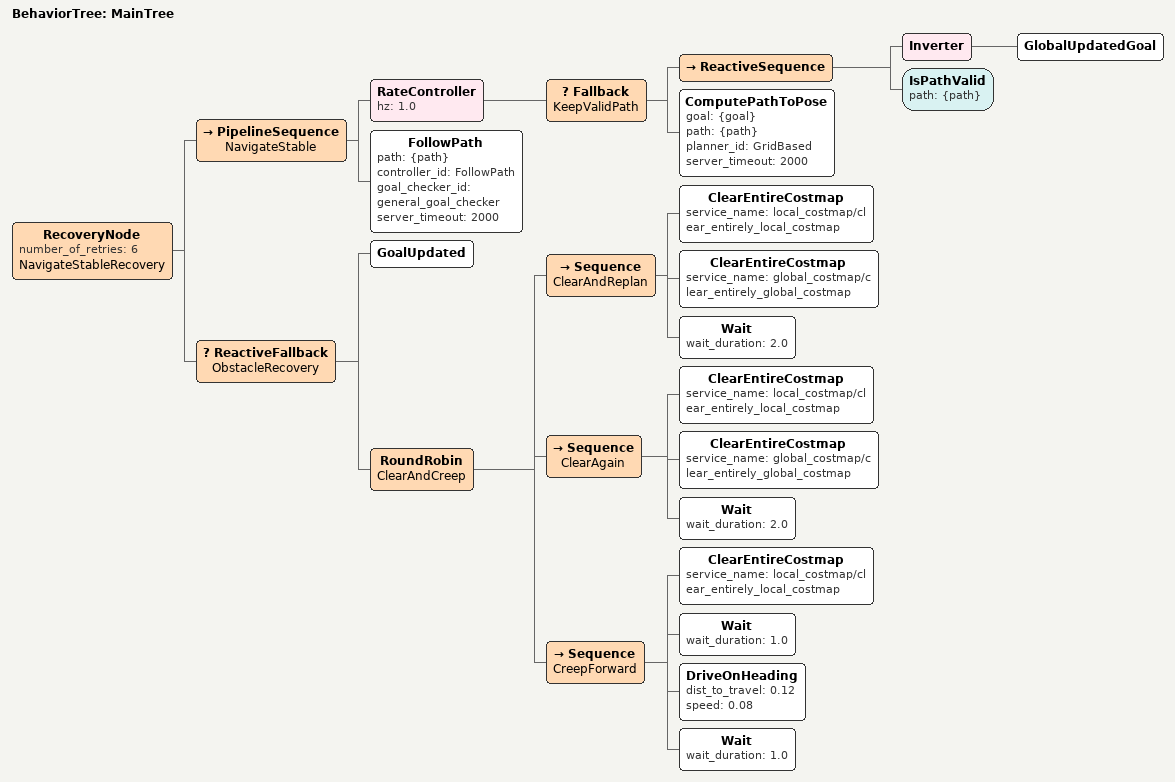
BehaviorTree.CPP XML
<root main_tree_to_execute="MainTree">
  <BehaviorTree ID="MainTree">
    <RecoveryNode number_of_retries="6" name="NavigateStableRecovery">
      <PipelineSequence name="NavigateStable">
        <RateController hz="1.0">
          <Fallback name="KeepValidPath">
            <ReactiveSequence>
              <Inverter>
                <GlobalUpdatedGoal/>
              </Inverter>
              <IsPathValid path="{path}"/>
            </ReactiveSequence>
            <ComputePathToPose
              goal="{goal}"
              path="{path}"
              planner_id="GridBased"
              server_timeout="2000"/>
          </Fallback>
        </RateController>
        <FollowPath
            path="{path}"
            controller_id="FollowPath"
            goal_checker_id="general_goal_checker"
            server_timeout="2000"/>
      </PipelineSequence>
      <ReactiveFallback name="ObstacleRecovery">
        <GoalUpdated/>
        <RoundRobin name="ClearAndCreep">
          <Sequence name="ClearAndReplan">
            <ClearEntireCostmap service_name="local_costmap/clear_entirely_local_costmap"/>
            <ClearEntireCostmap service_name="global_costmap/clear_entirely_global_costmap"/>
            <Wait wait_duration="2.0"/>
          </Sequence>
          <Sequence name="ClearAgain">
            <ClearEntireCostmap service_name="local_costmap/clear_entirely_local_costmap"/>
            <ClearEntireCostmap service_name="global_costmap/clear_entirely_global_costmap"/>
            <Wait wait_duration="2.0"/>
          </Sequence>
          <!-- Short forward creep to escape footprint traps — no Spin. -->
          <Sequence name="CreepForward">
            <ClearEntireCostmap service_name="local_costmap/clear_entirely_local_costmap"/>
            <Wait wait_duration="1.0"/>
            <DriveOnHeading dist_to_travel="0.12" speed="0.08"/>
            <Wait wait_duration="1.0"/>
          </Sequence>
        </RoundRobin>
      </ReactiveFallback>
    </RecoveryNode>
  </BehaviorTree>
</root>
